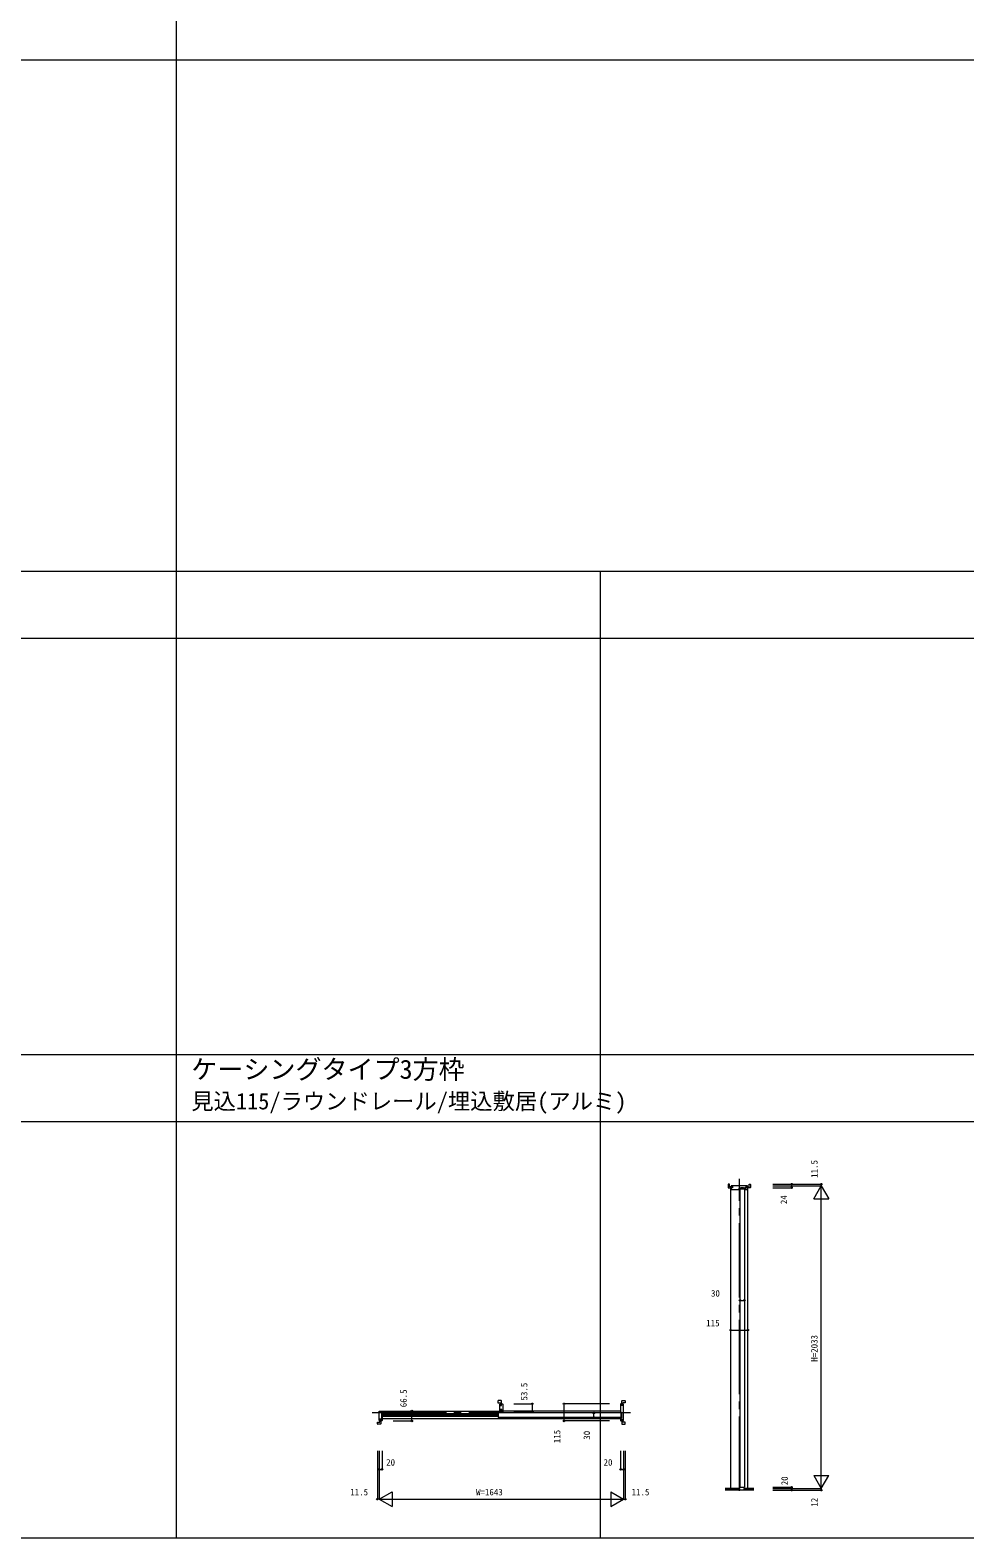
# Model space of a CAD drawing. Units: millimetres, scale not verified. Extents: x -14341 to 14341, y -10000 to 10000.
# Drawn here: x 1776 to 8058, y -10000 to 130 of the extents above; entities that cross this region are included whole.
import ezdxf
from ezdxf.enums import TextEntityAlignment as Align

# ---------------------------------------------------------------- set-up
doc = ezdxf.new("R2010")
doc.units = ezdxf.units.MM
doc.header["$LTSCALE"] = 50
doc.linetypes.add('USER1', pattern=[13, 10, -1, 1, -1])
doc.layers.add('0-0_0', color=7, linetype='Continuous')
for name, color, linetype, lineweight in [('0-1_YKK_F1', 7, 'Continuous', 18), ('0-4_YKK_N1', 2, 'Continuous', 18), ('0-5_YKK_B1', 4, 'Continuous', 18), ('0-6_YKK_Z1', 7, 'Continuous', 18)]:
    doc.layers.add(name, color=color, linetype=linetype, lineweight=lineweight)
doc.styles.add('ＭＳ ゴシック', font='')
doc.styles.get('ＭＳ ゴシック').set_extended_font_data('MS Gothic')

msp = doc.modelspace()

# ---------------------------------------------------------------- linework, layer by layer
at = {"layer": '0-1_YKK_F1'}
for p, q in [((2759.49, -10000), (2759.49, 9500)), ((-14340.51, -70), (14159.49, -70)), ((-14340.51, -3505), (14159.49, -3505)), ((5609.49, -10000), (5609.49, -3505)), ((-14340.51, -3955), (14159.49, -3955)), ((-14340.51, -6752.5), (14159.49, -6752.5)), ((-14340.51, -7202.5), (14159.49, -7202.5)), ((-14340.51, -10000), (14340.51, -10000))]:
    msp.add_line(p, q, dxfattribs=at)
at = {"layer": '0-4_YKK_N1'}
for p, q in [((6768.74, -7623.5), (7093.74, -7623.5)), ((6768.74, -7635), (7093.74, -7635)), ((6768.74, -7647.5), (6893.74, -7647.5)), ((6893.74, -7623.5), (6893.74, -7647.5)), ((7043.74, -7721.6), (7093.74, -7635)), ((7093.74, -7635), (7093.74, -7623.5)), ((7093.74, -9668), (7093.74, -7635)), ((7093.74, -7635), (7143.74, -7721.6)), ((7043.74, -7721.6), (7143.74, -7721.6)), ((6546.74, -8404.38), (6576.74, -8404.38)), ((6485.24, -8604.38), (6600.24, -8604.38)), ((5027.24, -9099.5), (5152.24, -9099.5)), ((5152.24, -9153), (5152.24, -9099.5)), ((5364.77, -9214.5), (5364.77, -9099.5)), ((5669.77, -9099.5), (5364.77, -9099.5)), ((4216.71, -9148), (4341.71, -9148)), ((4216.71, -9214.5), (4341.71, -9214.5)), ((4341.71, -9214.5), (4341.71, -9148)), ((5027.24, -9153), (5152.24, -9153)), ((5669.77, -9214.5), (5364.77, -9214.5)), ((5564.77, -9191), (5564.77, -9161)), ((4110.27, -9415), (4110.27, -9740)), ((4121.77, -9415), (4121.77, -9740)), ((4141.77, -9415), (4141.77, -9540)), ((5764.77, -9415), (5764.77, -9740)), ((5776.27, -9415), (5776.27, -9740)), ((4121.77, -9540), (4141.77, -9540)), ((7043.74, -9581.4), (7143.74, -9581.4)), ((7043.74, -9581.4), (7093.74, -9668)), ((7093.74, -9668), (7143.74, -9581.4)), ((4121.77, -9740), (4208.38, -9690)), ((4208.38, -9690), (4208.38, -9790)), ((5678.17, -9690), (5678.17, -9790)), ((5678.17, -9690), (5764.77, -9740)), ((6768.74, -9660), (6893.74, -9660)), ((6768.74, -9668), (7093.74, -9668)), ((6768.74, -9680), (7093.74, -9680)), ((6893.74, -9660), (6893.74, -9680)), ((7093.74, -9668), (7093.74, -9680)), ((4121.77, -9740), (4110.27, -9740)), ((4121.77, -9740), (5764.77, -9740)), ((4121.77, -9740), (4208.38, -9790)), ((5678.17, -9790), (5764.77, -9740)), ((5764.77, -9740), (5776.27, -9740))]:
    msp.add_line(p, q, dxfattribs=at)
msp.add_lwpolyline([(5744.77, -9415), (5744.77, -9540), (5764.77, -9540)], dxfattribs=at)
for centre in [(6893.74, -7623.5), (6893.74, -7647.5), (7093.74, -7623.5), (6546.74, -8404.38), (6576.74, -8404.38), (6485.24, -8604.38), (6600.24, -8604.38), (5152.24, -9099.5), (5364.77, -9099.5), (4341.71, -9148), (4341.71, -9214.5), (5152.24, -9153), (5364.77, -9214.5), (5564.77, -9161), (5564.77, -9191), (4121.77, -9540), (4141.77, -9540), (5744.77, -9540), (5764.77, -9540), (6893.74, -9660), (6893.74, -9680), (7093.74, -9680), (4110.27, -9740), (5776.27, -9740)]:
    msp.add_circle(centre, 5, dxfattribs=at)
at = {"layer": '0-5_YKK_B1'}
for p, q in [((6466.75, -7625.5), (6466.75, -7645.5)), ((6485.24, -9668), (6485.24, -7647.5)), ((6546.74, -7656), (6546.74, -9660)), ((6546.74, -7656), (6576.74, -7656)), ((6576.74, -7656), (6576.74, -9660)), ((6600.24, -9668), (6600.24, -7647.5)), ((6618.74, -7625.5), (6618.74, -7645.5)), ((4942.74, -9078), (4922.74, -9078)), ((5744.77, -9101.5), (5744.77, -9155)), ((5754.27, -9078), (5774.27, -9078)), ((4136.71, -9158), (4136.71, -9194)), ((4140.71, -9156), (4138.71, -9156)), ((4138.71, -9196), (4140.71, -9196)), ((4141.71, -9197), (4141.71, -9212.5)), ((4141.91, -9198.5), (5743.77, -9198.5)), ((4142.71, -9148), (4932.24, -9148)), ((4922.24, -9167.5), (4142.71, -9167.5)), ((4142.71, -9170.1), (4922.24, -9170.1)), ((4142.71, -9174.3), (4922.24, -9174.3)), ((4142.71, -9177.7), (4922.24, -9177.7)), ((4142.71, -9181.9), (4922.24, -9181.9)), ((4922.24, -9184.5), (4142.71, -9184.5)), ((4922.24, -9163), (4924.24, -9161)), ((4922.24, -9163), (4922.24, -9189)), ((4924.24, -9191), (4922.24, -9189)), ((5746.27, -9161), (4924.24, -9161)), ((5746.27, -9191), (4924.24, -9191)), ((5743.77, -9148), (4952.24, -9148)), ((5743.77, -9148), (5743.77, -9161)), ((5743.77, -9191), (5743.77, -9198.5)), ((5744.77, -9197), (5744.77, -9212.5)), ((5745.77, -9156), (5747.77, -9156)), ((5747.77, -9196), (5745.77, -9196)), ((5746.27, -9161), (5748.27, -9163)), ((5746.27, -9191), (5748.27, -9189)), ((5748.27, -9189), (5748.27, -9163)), ((5749.77, -9158), (5749.77, -9194)), ((4132.21, -9236), (4112.21, -9236)), ((5754.27, -9236), (5774.27, -9236)), ((6546.74, -9660), (6576.74, -9660))]:
    msp.add_line(p, q, dxfattribs=at)
for points in [[(6477.75, -7640.5), (6477.75, -7623.5), (6468.75, -7623.5)], [(6468.75, -7647.5), (6491.75, -7647.5), (6491.75, -7640.5), (6477.75, -7640.5)], [(6597.74, -7657), (6597.74, -7648), (6590.74, -7648), (6588.24, -7648), (6588.24, -7640.3), (6596.74, -7640.3), (6597.74, -7639.3), (6597.74, -7635), (6487.74, -7635), (6487.74, -7639.3), (6488.74, -7640.3), (6497.24, -7640.3), (6497.24, -7648), (6494.74, -7648), (6487.74, -7648), (6487.74, -7657)], [(6489.74, -7659), (6541.54, -7659), (6542.04, -7658.5), (6542.04, -7649.8)], [(6544.04, -7647.8), (6552.24, -7647.8), (6552.24, -7645), (6571.24, -7645), (6571.24, -7647.8), (6579.44, -7647.8)], [(6581.44, -7649.8), (6581.44, -7658.5), (6581.94, -7659), (6595.74, -7659)], [(6616.74, -7647.5), (6593.74, -7647.5), (6593.74, -7640.5), (6607.74, -7640.5)], [(6607.74, -7640.5), (6607.74, -7623.5), (6616.74, -7623.5)], [(4920.74, -9080), (4920.74, -9092), (4937.74, -9092), (4937.74, -9106)], [(4938.24, -9137), (4938.24, -9153), (4932.24, -9153), (4932.24, -9102), (4936.54, -9102), (4937.54, -9103), (4937.54, -9111.5), (4945.24, -9111.5), (4945.24, -9099.5), (4950.24, -9099.5)], [(4937.74, -9106), (4944.74, -9106), (4944.74, -9080)], [(4952.24, -9101.5), (4952.24, -9153), (4946.24, -9153), (4946.24, -9137), (4938.24, -9137)], [(5760.47, -9102), (5759.47, -9103), (5759.47, -9111.5), (5751.77, -9111.5), (5751.77, -9106.5), (5751.77, -9099.5), (5746.77, -9099.5)], [(5746.77, -9214.5), (5751.77, -9214.5), (5751.77, -9207.5), (5751.77, -9202.5), (5759.47, -9202.5), (5759.47, -9211), (5760.47, -9212), (5764.77, -9212), (5764.77, -9102), (5760.47, -9102)], [(5759.27, -9106), (5752.27, -9106), (5752.27, -9080)], [(5776.27, -9080), (5776.27, -9092), (5759.27, -9092), (5759.27, -9106)], [(4110.21, -9234), (4110.21, -9222), (4127.21, -9222), (4127.21, -9208)], [(4139.71, -9214.5), (4134.71, -9214.5), (4134.71, -9207.5), (4134.71, -9202.5), (4127.01, -9202.5), (4127.01, -9211), (4126.01, -9212), (4121.71, -9212), (4121.71, -9148), (4134.71, -9148), (4141.71, -9148), (4141.71, -9155)], [(4127.21, -9208), (4134.21, -9208), (4134.21, -9234)], [(4142.71, -9148), (4142.71, -9191), (4142.71, -9198.5)], [(5759.27, -9208), (5752.27, -9208), (5752.27, -9234)], [(5776.27, -9234), (5776.27, -9222), (5759.27, -9222), (5759.27, -9208)]]:
    msp.add_lwpolyline(points, dxfattribs=at)
for centre, radius, start, end in [((6468.75, -7625.5), 2, 90, 180), ((6468.75, -7645.5), 2, 180, 270), ((6489.74, -7657), 2, 180, 270), ((6544.04, -7649.8), 2, 90, 180), ((6579.44, -7649.8), 2, 0, 90), ((6595.74, -7657), 2, 270, 0), ((6616.74, -7625.5), 2, 0, 90), ((6616.74, -7645.5), 2, 270, 0), ((4922.74, -9080), 2, 90, 180), ((4942.74, -9080), 2, 0, 90), ((4950.24, -9101.5), 2, 0, 90), ((5746.77, -9101.5), 2, 90, 180), ((5754.27, -9080), 2, 90, 180), ((5774.27, -9080), 2, 0, 90), ((4138.71, -9158), 2, 90, 180), ((4138.71, -9194), 2, 180, 270), ((4139.71, -9212.5), 2, 270, 0), ((4140.71, -9155), 1, 270, 0), ((4140.71, -9197), 1, 0, 90), ((5745.77, -9155), 1, 180, 270), ((5745.77, -9197), 1, 90, 180), ((5746.77, -9212.5), 2, 180, 270), ((5747.77, -9158), 2, 0, 90), ((5747.77, -9194), 2, 270, 0), ((4112.21, -9234), 2, 180, 270), ((4132.21, -9234), 2, 270, 0), ((5754.27, -9234), 2, 180, 270), ((5774.27, -9234), 2, 270, 0)]:
    msp.add_arc(centre, radius, start, end, dxfattribs=at)
at = {"layer": '0-6_YKK_Z1', "linetype": 'USER1'}
for p, q in [((6542.74, -9685), (6542.74, -7587.5)), ((4074.21, -9157), (5812.27, -9157))]:
    msp.add_line(p, q, dxfattribs=at)
at = {"layer": '0-6_YKK_Z1'}
for p, q in [((6542.73, -9668), (6447.54, -9668)), ((6447.54, -9671), (6542.73, -9671)), ((6447.54, -9674), (6542.73, -9674)), ((6447.54, -9677), (6542.73, -9677)), ((6639.81, -9680), (6447.54, -9680)), ((6542.73, -9668), (6542.73, -9680)), ((6639.81, -9668), (6573.73, -9668)), ((6573.73, -9668), (6573.73, -9680)), ((6573.73, -9671), (6639.81, -9671)), ((6573.73, -9674), (6639.81, -9674)), ((6573.73, -9677), (6639.81, -9677))]:
    msp.add_line(p, q, dxfattribs=at)

# ---------------------------------------------------------------- texts
at = {"layer": '0-0_0', "style": 'ＭＳ ゴシック'}
for s, height, p in [('ケーシングタイプ3方枠', 128.3, (2859.49, -6954.22)), ('見込115/ラウンドレール/埋込敷居(アルミ)', 110, (2859.49, -7154.27))]:
    msp.add_text(s, height=height, dxfattribs=at).set_placement(p, align=Align.BOTTOM_LEFT)
at = {"layer": '0-4_YKK_N1', "color": 7, "style": 'ＭＳ ゴシック'}
for s, p in [('11.5', (7081.74, -7581.16)), ('24', (6876.86, -7758.03)), ('H=2033', (7081.74, -8816.5)), ('66.5', (4320.95, -9122.48)), ('53.5', (5131.48, -9077.26)), ('115', (5352.77, -9364.01)), ('30', (5552.77, -9340.69)), ('20', (6881.74, -9646.85)), ('12', (7081.74, -9790.66))]:
    msp.add_text(s, height=43.99, rotation=90, dxfattribs=at).set_placement(p, align=Align.BOTTOM_LEFT)
for s, p in [('30', (6352.31, -8392.38)), ('115', (6320.07, -8592.38)), ('20', (4169.1, -9528)), ('20', (5630.18, -9528)), ('11.5', (3927.93, -9728)), ('W=1643', (4773.27, -9728)), ('11.5', (5818.61, -9728))]:
    msp.add_text(s, height=43.99, dxfattribs=at).set_placement(p, align=Align.BOTTOM_LEFT)

doc.saveas('drawing.dxf')
